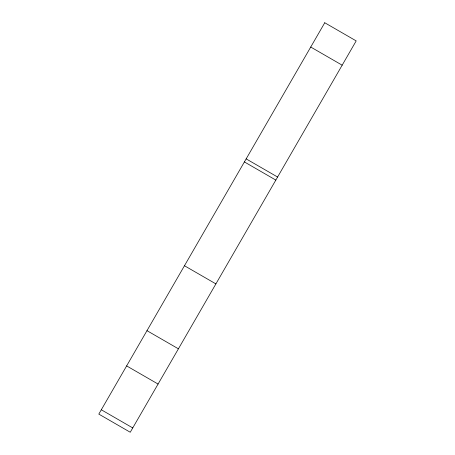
<?xml version="1.0" encoding="UTF-8"?>
<svg xmlns="http://www.w3.org/2000/svg" width="455" height="455" viewBox="0 0 455 455"><rect width="100%" height="100%" fill="white"/><g stroke="black" fill="none" stroke-linecap="round" stroke-linejoin="round"><path stroke-width="0.68" d="M310.737 47.036L342.166 65.184M246.161 158.886L277.595 177.029M244.403 161.935L275.832 180.078M184.468 265.743L215.898 283.892M146.982 330.671L178.411 348.814M126.638 365.905L158.073 384.048M101.311 409.773L132.741 427.922M324.756 22.75L98.809 414.101L130.244 432.25L356.191 40.899L324.756 22.75"/></g></svg>
